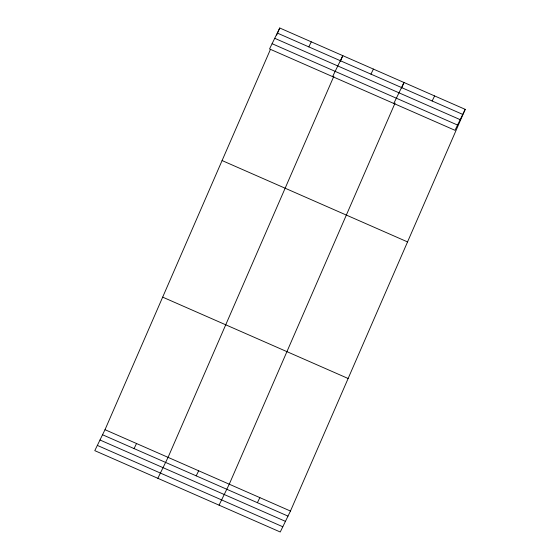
<?xml version="1.0" encoding="UTF-8"?>
<svg xmlns="http://www.w3.org/2000/svg" width="560" height="560" viewBox="0 0 560 560"><rect width="100%" height="100%" fill="white"/><g stroke="black" fill="none" stroke-linecap="round" stroke-linejoin="round"><path stroke-width="0.84" d="M465.213 109.354L454.993 130.305L269.542 48.951L279.755 28L465.213 109.354L290.458 511.049L280.245 532L94.787 450.646L105.007 429.695L270.487 49.301M276.668 35.098L279.755 28M333.886 76.174L168.063 457.359L157.843 478.303M340.41 61.187L342.811 55.664L332.598 76.608M395.087 103.026L229.257 484.204L219.044 505.155M401.611 88.032L404.012 82.509L393.792 103.453M308.819 46.886L311.283 41.832M134.064 448.588L136.535 443.527M370.944 74.144L373.415 69.083M196.196 475.839L198.66 470.785M432.145 100.989L434.609 95.928M257.39 502.684L259.861 497.63M277.291 33.054L462.742 114.408M274.736 38.304L460.187 119.658M272.097 43.701L457.555 125.055M222.089 160.559L407.54 241.913M162.673 297.136L348.124 378.49M105.007 429.695L290.458 511.049M102.536 434.756L287.994 516.11M99.981 439.999L285.432 521.353M97.349 445.403L282.8 526.757"/></g></svg>
